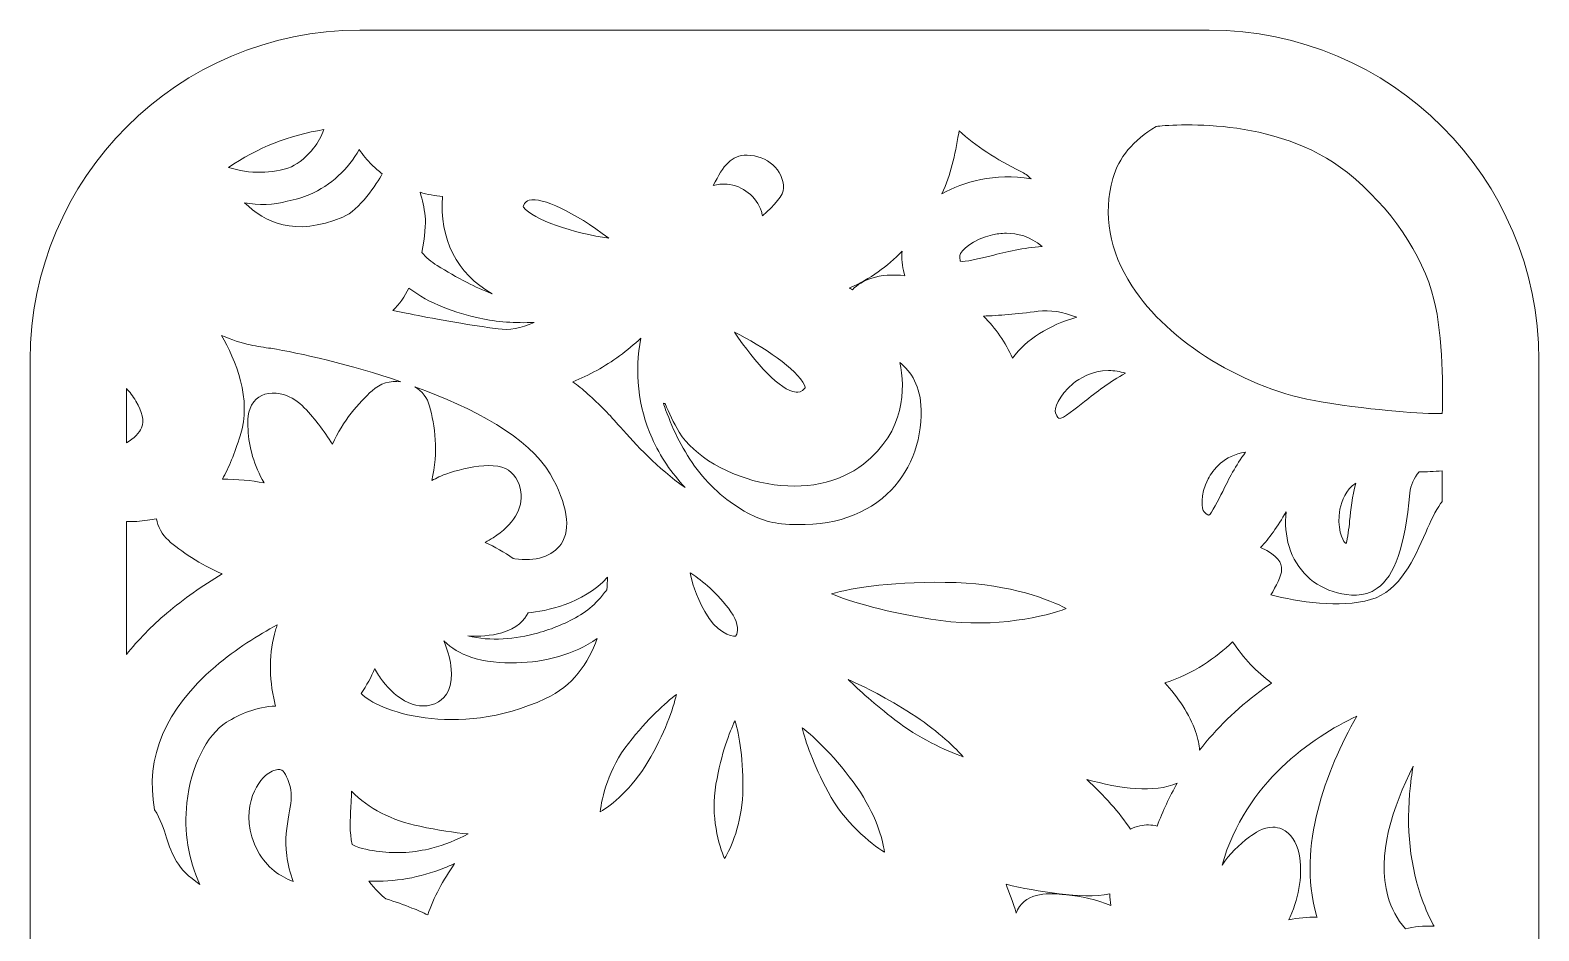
# Model space of a CAD drawing. Header units: millimetres. Extents: x 6 to 178, y -100 to -22.
# Drawn here: x 127.3 to 178.1, y -53.3 to -23 of the extents above; entities that cross this region are included whole.
import ezdxf

# ---------------------------------------------------------------- set-up
doc = ezdxf.new("R2010")
doc.units = ezdxf.units.MM
doc.header["$MEASUREMENT"] = 0
doc.layers.add('Layer 1', color=7, linetype='Continuous')

msp = doc.modelspace()

# ---------------------------------------------------------------- linework, layer by layer
at = {"layer": 'Layer 1', "lineweight": 0}
for points, knots in [([(167.041, -22.993), (167.041, -22.993), (138.448, -22.993), (138.448, -22.993), (132.316, -22.993), (127.345, -27.964), (127.345, -34.096), (127.345, -34.096), (127.345, -88.479), (127.345, -88.479), (127.345, -94.611), (132.316, -99.582), (138.448, -99.582), (138.448, -99.582), (167.041, -99.582), (167.041, -99.582), (173.174, -99.582), (178.145, -94.611), (178.145, -88.479), (178.145, -88.479), (178.145, -34.096), (178.145, -34.096), (178.145, -27.964), (173.174, -22.993), (167.041, -22.993)], [0, 0, 0, 0, 1, 1, 1, 2, 2, 2, 3, 3, 3, 4, 4, 4, 5, 5, 5, 6, 6, 6, 7, 7, 7, 8, 8, 8, 8]), ([(174.895, -35.903), (174.215, -35.9), (172.759, -35.818), (170.812, -35.505), (168.279, -35.098), (165.659, -33.492), (164.442, -31.6), (163.682, -30.419), (163.466, -29.203), (163.801, -27.984), (163.991, -27.29), (164.482, -26.702), (165.26, -26.235), (165.715, -26.183), (169.28, -25.849), (171.7, -27.789), (173.16, -28.961), (174.222, -30.517), (174.614, -32.057), (174.93, -33.303), (174.912, -35.236), (174.895, -35.903)], [0, 0, 0, 0, 1, 1, 1, 2, 2, 2, 3, 3, 3, 4, 4, 4, 5, 5, 5, 6, 6, 6, 7, 7, 7, 7]), ([(137.233, -26.341), (137.148, -26.566), (137.047, -26.772), (136.89, -26.967), (136.673, -27.237), (136.403, -27.46), (136.139, -27.598), (135.495, -27.833), (134.739, -27.836), (134.021, -27.616), (134.987, -26.955), (136.083, -26.519), (137.233, -26.341)], [0, 0, 0, 0, 1, 1, 1, 2, 2, 2, 3, 3, 3, 4, 4, 4, 4]), ([(158.612, -26.462), (158.612, -26.462), (158.627, -26.382), (158.627, -26.382), (159.178, -26.887), (159.874, -27.345), (160.7, -27.746), (160.824, -27.806), (160.939, -27.89), (161.046, -27.999), (159.816, -27.8), (158.767, -28.083), (158.046, -28.504), (158.36, -27.831), (158.473, -27.219), (158.612, -26.462)], [0, 0, 0, 0, 1, 1, 1, 2, 2, 2, 3, 3, 3, 4, 4, 4, 5, 5, 5, 5]), ([(138.424, -27.006), (138.549, -27.196), (138.692, -27.371), (138.852, -27.527), (138.959, -27.633), (139.076, -27.733), (139.199, -27.826), (139.023, -28.153), (138.433, -29.057), (137.87, -29.288), (136.222, -29.964), (135.267, -29.463), (134.556, -28.801), (135.041, -28.898), (135.535, -28.882), (136.001, -28.749), (136.278, -28.699), (136.525, -28.626), (136.756, -28.526), (137.47, -28.214), (138.059, -27.674), (138.424, -27.006)], [0, 0, 0, 0, 1, 1, 1, 2, 2, 2, 3, 3, 3, 4, 4, 4, 5, 5, 5, 6, 6, 6, 7, 7, 7, 7]), ([(151.485, -27.202), (152.163, -27.202), (152.715, -27.7), (152.715, -28.313), (152.715, -28.533), (152.412, -28.892), (152.004, -29.242), (151.993, -29.193), (151.982, -29.144), (151.966, -29.096), (151.798, -28.59), (151.342, -28.224), (150.809, -28.18), (150.648, -28.167), (150.493, -28.184), (150.346, -28.223), (150.69, -27.532), (150.955, -27.202), (151.485, -27.202)], [0, 0, 0, 0, 1, 1, 1, 2, 2, 2, 3, 3, 3, 4, 4, 4, 5, 5, 5, 6, 6, 6, 6]), ([(141.234, -28.587), (141.106, -30.001), (141.718, -31.202), (142.898, -31.866), (142.61, -31.757), (142.329, -31.628), (142.056, -31.486), (141.714, -31.308), (141.371, -31.12), (141.046, -30.913), (140.852, -30.789), (140.674, -30.645), (140.528, -30.473), (140.642, -29.96), (140.672, -29.499), (140.643, -29.25), (140.611, -28.979), (140.551, -28.702), (140.472, -28.451), (140.722, -28.522), (140.978, -28.567), (141.234, -28.587)], [0, 0, 0, 0, 1, 1, 1, 2, 2, 2, 3, 3, 3, 4, 4, 4, 5, 5, 5, 6, 6, 6, 7, 7, 7, 7]), ([(144.149, -28.719), (144.599, -28.604), (145.636, -29.105), (146.833, -29.999), (145.669, -29.83), (144.249, -29.373), (143.961, -28.955), (143.949, -28.938), (143.944, -28.927), (143.942, -28.925), (144.001, -28.776), (144.08, -28.737), (144.149, -28.719)], [0, 0, 0, 0, 1, 1, 1, 2, 2, 2, 3, 3, 3, 4, 4, 4, 4]), ([(159.7, -30.586), (159.353, -30.673), (158.773, -30.816), (158.666, -30.773), (158.665, -30.772), (158.641, -30.726), (158.651, -30.573), (158.66, -30.433), (159.085, -30.027), (159.751, -29.88), (159.879, -29.852), (160.039, -29.829), (160.216, -29.829), (160.579, -29.829), (161.017, -29.926), (161.416, -30.276), (160.797, -30.313), (160.207, -30.46), (159.7, -30.586)], [0, 0, 0, 0, 1, 1, 1, 2, 2, 2, 3, 3, 3, 4, 4, 4, 5, 5, 5, 6, 6, 6, 6]), ([(156.704, -30.429), (156.683, -30.677), (156.708, -30.93), (156.779, -31.182), (156.786, -31.208), (156.794, -31.235), (156.802, -31.262), (156.387, -31.209), (156, -31.234), (155.682, -31.34), (155.417, -31.428), (155.198, -31.56), (155.029, -31.733), (154.998, -31.711), (154.967, -31.689), (154.936, -31.668), (155.624, -31.368), (156.217, -30.953), (156.704, -30.429)], [0, 0, 0, 0, 1, 1, 1, 2, 2, 2, 3, 3, 3, 4, 4, 4, 5, 5, 5, 6, 6, 6, 6]), ([(140.098, -31.673), (140.783, -32.207), (141.683, -32.522), (142.483, -32.691), (143.06, -32.813), (143.689, -32.864), (144.313, -32.829), (143.872, -33.023), (143.464, -33.101), (143.102, -33.05), (141.579, -32.837), (140.709, -32.66), (140.005, -32.517), (139.852, -32.486), (139.705, -32.456), (139.56, -32.428), (139.778, -32.217), (139.953, -31.955), (140.098, -31.673)], [0, 0, 0, 0, 1, 1, 1, 2, 2, 2, 3, 3, 3, 4, 4, 4, 5, 5, 5, 6, 6, 6, 6]), ([(162.588, -32.658), (161.651, -32.919), (160.888, -33.403), (160.42, -34.034), (160.187, -33.508), (159.856, -33.029), (159.442, -32.616), (159.951, -32.603), (160.56, -32.551), (161.284, -32.458), (161.69, -32.405), (162.12, -32.471), (162.588, -32.658)], [0, 0, 0, 0, 1, 1, 1, 2, 2, 2, 3, 3, 3, 4, 4, 4, 4]), ([(134.753, -33.587), (135.001, -33.64), (135.239, -33.679), (135.447, -33.703), (136.407, -33.862), (138.113, -34.243), (139.83, -34.83), (139.473, -34.78), (139.121, -34.886), (138.857, -35.129), (138.419, -35.531), (137.865, -36.147), (137.521, -36.932), (137.385, -36.71), (137.23, -36.488), (137.053, -36.261), (137.053, -36.261), (137.031, -36.233), (137.031, -36.233), (136.724, -35.841), (136.342, -35.353), (135.763, -35.234), (135.392, -35.159), (135.067, -35.256), (134.872, -35.503), (134.653, -35.783), (134.669, -36.161), (134.68, -36.437), (134.704, -37.033), (134.891, -37.652), (135.221, -38.233), (134.796, -38.152), (134.311, -38.108), (133.817, -38.108), (134.039, -37.723), (134.221, -37.243), (134.418, -36.645), (134.823, -35.42), (134.254, -34.081), (133.786, -33.266), (134.13, -33.416), (134.454, -33.524), (134.753, -33.587)], [0, 0, 0, 0, 1, 1, 1, 2, 2, 2, 3, 3, 3, 4, 4, 4, 5, 5, 5, 6, 6, 6, 7, 7, 7, 8, 8, 8, 9, 9, 9, 10, 10, 10, 11, 11, 11, 12, 12, 12, 13, 13, 13, 14, 14, 14, 14]), ([(147.906, -33.365), (147.688, -34.489), (147.811, -35.664), (148.284, -36.727), (148.559, -37.346), (148.936, -37.901), (149.401, -38.392), (148.451, -37.732), (147.743, -36.942), (147.221, -36.356), (147.027, -36.138), (146.855, -35.946), (146.703, -35.793), (146.293, -35.382), (145.934, -35.062), (145.617, -34.827), (146.168, -34.61), (146.695, -34.319), (147.187, -33.957), (147.452, -33.763), (147.689, -33.566), (147.906, -33.365)], [0, 0, 0, 0, 1, 1, 1, 2, 2, 2, 3, 3, 3, 4, 4, 4, 5, 5, 5, 6, 6, 6, 7, 7, 7, 7]), ([(153.415, -34.942), (153.442, -35.001), (153.444, -35.033), (153.443, -35.038), (153.322, -35.179), (153.215, -35.189), (153.133, -35.182), (152.602, -35.129), (151.774, -34.209), (151.061, -33.163), (152.006, -33.625), (153.17, -34.409), (153.415, -34.942)], [0, 0, 0, 0, 1, 1, 1, 2, 2, 2, 3, 3, 3, 4, 4, 4, 4]), ([(148.729, -35.562), (148.852, -35.877), (149.004, -36.201), (149.203, -36.529), (149.687, -37.328), (150.874, -38.023), (152.157, -38.256), (153.418, -38.486), (154.571, -38.253), (155.404, -37.599), (156.825, -36.481), (156.814, -35.054), (156.627, -34.181), (157.009, -34.489), (157.332, -34.982), (157.347, -35.769), (157.368, -36.881), (156.948, -37.919), (156.195, -38.616), (155.344, -39.405), (154.116, -39.748), (152.644, -39.608), (152.509, -39.595), (152.382, -39.57), (152.252, -39.549), (152.003, -39.476), (151.757, -39.379), (151.513, -39.25), (150.841, -38.893), (150.266, -38.387), (149.805, -37.783), (149.342, -37.176), (149.004, -36.485), (148.743, -35.77), (148.717, -35.698), (148.691, -35.624), (148.666, -35.55), (148.687, -35.562), (148.707, -35.566), (148.729, -35.562)], [0, 0, 0, 0, 1, 1, 1, 2, 2, 2, 3, 3, 3, 4, 4, 4, 5, 5, 5, 6, 6, 6, 7, 7, 7, 8, 8, 8, 9, 9, 9, 10, 10, 10, 11, 11, 11, 12, 12, 12, 13, 13, 13, 13]), ([(162.849, -35.494), (162.575, -35.712), (162.119, -36.085), (161.987, -36.066), (161.987, -36.066), (161.938, -36.036), (161.868, -35.877), (161.82, -35.768), (161.97, -35.288), (162.461, -34.891), (162.664, -34.727), (163.09, -34.452), (163.659, -34.452), (163.847, -34.452), (164.038, -34.483), (164.23, -34.542), (163.696, -34.822), (163.237, -35.186), (162.849, -35.494)], [0, 0, 0, 0, 1, 1, 1, 2, 2, 2, 3, 3, 3, 4, 4, 4, 5, 5, 5, 6, 6, 6, 6]), ([(143.872, -38.537), (143.821, -38.18), (143.625, -37.887), (143.347, -37.751), (142.736, -37.452), (141.41, -37.889), (141.108, -38.033), (141.029, -38.072), (140.948, -38.112), (140.866, -38.155), (141.107, -37.205), (140.964, -36.277), (140.795, -35.652), (140.72, -35.375), (140.541, -35.144), (140.296, -34.995), (142.255, -35.71), (144.142, -36.696), (144.853, -37.932), (145.438, -38.947), (145.569, -39.785), (145.224, -40.292), (144.945, -40.702), (144.348, -40.892), (143.665, -40.79), (143.665, -40.79), (143.611, -40.783), (143.611, -40.783), (143.307, -40.567), (142.991, -40.384), (142.665, -40.236), (142.759, -40.186), (142.849, -40.134), (142.935, -40.079), (143.608, -39.652), (143.949, -39.09), (143.872, -38.537)], [0, 0, 0, 0, 1, 1, 1, 2, 2, 2, 3, 3, 3, 4, 4, 4, 5, 5, 5, 6, 6, 6, 7, 7, 7, 8, 8, 8, 9, 9, 9, 10, 10, 10, 11, 11, 11, 12, 12, 12, 12]), ([(130.586, -35.054), (130.693, -35.171), (130.802, -35.311), (130.905, -35.48), (131.127, -35.846), (131.19, -36.139), (131.095, -36.376), (131.024, -36.553), (130.85, -36.726), (130.586, -36.885), (130.586, -36.885), (130.586, -35.054), (130.586, -35.054)], [0, 0, 0, 0, 1, 1, 1, 2, 2, 2, 3, 3, 3, 4, 4, 4, 4]), ([(167.011, -38.1), (167.171, -37.795), (167.538, -37.304), (168.268, -37.202), (167.939, -37.641), (167.7, -38.117), (167.499, -38.519), (167.357, -38.802), (167.121, -39.274), (167.035, -39.325), (167.034, -39.325), (166.983, -39.314), (166.873, -39.211), (166.786, -39.131), (166.728, -38.643), (167.011, -38.1)], [0, 0, 0, 0, 1, 1, 1, 2, 2, 2, 3, 3, 3, 4, 4, 4, 5, 5, 5, 5]), ([(174.886, -38.864), (174.871, -38.887), (174.856, -38.91), (174.839, -38.932), (174.657, -39.173), (174.509, -39.511), (174.337, -39.903), (173.953, -40.78), (173.474, -41.871), (172.482, -42.162), (171.443, -42.467), (170.037, -42.229), (169.12, -42.005), (169.292, -41.724), (169.484, -41.362), (169.484, -41.152), (169.483, -40.931), (169.388, -40.69), (168.775, -40.408), (169.065, -40.101), (169.351, -39.702), (169.635, -39.204), (169.591, -39.611), (169.624, -40.007), (169.737, -40.374), (169.983, -41.174), (170.562, -41.727), (171.367, -41.933), (171.749, -42.03), (172.246, -42.102), (172.7, -41.783), (173.298, -41.362), (173.628, -40.403), (173.802, -38.576), (173.828, -38.305), (173.932, -38.071), (174.119, -37.864), (174.36, -37.862), (174.61, -37.851), (174.886, -37.83), (174.886, -37.83), (174.886, -38.864), (174.886, -38.864)], [0, 0, 0, 0, 1, 1, 1, 2, 2, 2, 3, 3, 3, 4, 4, 4, 5, 5, 5, 6, 6, 6, 7, 7, 7, 8, 8, 8, 9, 9, 9, 10, 10, 10, 11, 11, 11, 12, 12, 12, 13, 13, 13, 14, 14, 14, 14]), ([(171.448, -39.117), (171.505, -38.826), (171.645, -38.477), (171.979, -38.241), (171.863, -38.687), (171.815, -39.134), (171.774, -39.516), (171.749, -39.746), (171.711, -40.105), (171.659, -40.27), (171.648, -40.265), (171.634, -40.259), (171.619, -40.251), (171.538, -40.188), (171.33, -39.722), (171.448, -39.117)], [0, 0, 0, 0, 1, 1, 1, 2, 2, 2, 3, 3, 3, 4, 4, 4, 5, 5, 5, 5]), ([(130.586, -39.531), (130.725, -39.539), (130.841, -39.541), (130.936, -39.535), (131.19, -39.504), (131.407, -39.472), (131.598, -39.44), (131.638, -39.71), (131.777, -39.968), (131.997, -40.167), (132.398, -40.529), (133.075, -40.982), (133.81, -41.299), (133.131, -41.702), (132.508, -42.143), (131.951, -42.614), (131.436, -43.051), (130.979, -43.518), (130.586, -44.01), (130.586, -44.01), (130.586, -39.531), (130.586, -39.531)], [0, 0, 0, 0, 1, 1, 1, 2, 2, 2, 3, 3, 3, 4, 4, 4, 5, 5, 5, 6, 6, 6, 7, 7, 7, 7]), ([(145.878, -42.674), (145.429, -42.948), (144.929, -43.151), (144.424, -43.291), (143.696, -43.493), (142.847, -43.571), (142.086, -43.386), (142.463, -43.405), (142.855, -43.385), (143.226, -43.28), (143.744, -43.133), (143.994, -42.839), (144.113, -42.609), (144.695, -42.551), (145.953, -42.32), (146.788, -41.408), (146.784, -41.547), (146.775, -41.692), (146.763, -41.838), (146.657, -41.945), (146.568, -42.079), (146.474, -42.183), (146.299, -42.377), (146.101, -42.538), (145.878, -42.674)], [0, 0, 0, 0, 1, 1, 1, 2, 2, 2, 3, 3, 3, 4, 4, 4, 5, 5, 5, 6, 6, 6, 7, 7, 7, 8, 8, 8, 8]), ([(151.152, -43.273), (151.133, -43.353), (151.098, -43.392), (151.099, -43.398), (150.96, -43.416), (150.428, -43.263), (150.057, -42.568), (149.752, -41.996), (149.618, -41.539), (149.563, -41.258), (149.875, -41.448), (150.389, -41.848), (150.859, -42.456), (151.097, -42.764), (151.204, -43.062), (151.152, -43.273)], [0, 0, 0, 0, 1, 1, 1, 2, 2, 2, 3, 3, 3, 4, 4, 4, 5, 5, 5, 5]), ([(158.01, -42.867), (156.185, -42.611), (154.915, -42.218), (154.329, -41.966), (155.005, -41.773), (156.505, -41.521), (158.53, -41.591), (160.333, -41.652), (161.702, -42.169), (162.23, -42.462), (161.577, -42.727), (159.836, -43.123), (158.01, -42.867)], [0, 0, 0, 0, 1, 1, 1, 2, 2, 2, 3, 3, 3, 4, 4, 4, 4]), ([(135.581, -45.65), (135.589, -45.684), (135.599, -45.717), (135.61, -45.75), (134.962, -45.76), (134.373, -46.034), (133.959, -46.294), (133.28, -46.72), (132.755, -47.783), (132.623, -49.001), (132.517, -49.968), (132.67, -50.916), (133.058, -51.75), (132.281, -51.234), (132.114, -50.72), (131.94, -50.181), (131.845, -49.888), (131.737, -49.556), (131.533, -49.235), (131.209, -47.473), (131.897, -45.852), (133.58, -44.415), (133.58, -44.415), (133.58, -44.415), (133.58, -44.415), (134.275, -43.821), (135.029, -43.355), (135.663, -43.016), (135.643, -43.073), (135.624, -43.131), (135.607, -43.188), (135.382, -43.935), (135.374, -44.763), (135.581, -45.65)], [0, 0, 0, 0, 1, 1, 1, 2, 2, 2, 3, 3, 3, 4, 4, 4, 5, 5, 5, 6, 6, 6, 7, 7, 7, 8, 8, 8, 9, 9, 9, 10, 10, 10, 11, 11, 11, 11]), ([(144.696, -45.497), (141.648, -46.896), (139.005, -45.882), (138.487, -45.328), (138.675, -45.051), (138.829, -44.768), (138.946, -44.481), (139.03, -44.634), (139.119, -44.774), (139.213, -44.902), (139.663, -45.512), (140.443, -45.993), (141.091, -45.604), (141.339, -45.456), (141.612, -45.125), (141.512, -44.39), (141.474, -44.11), (141.391, -43.831), (141.273, -43.554), (141.526, -43.802), (141.817, -43.976), (142.18, -44.096), (142.677, -44.26), (143.199, -44.305), (143.72, -44.292), (144.676, -44.27), (145.648, -44.02), (146.437, -43.471), (146.139, -44.312), (145.611, -45.077), (144.696, -45.497)], [0, 0, 0, 0, 1, 1, 1, 2, 2, 2, 3, 3, 3, 4, 4, 4, 5, 5, 5, 6, 6, 6, 7, 7, 7, 8, 8, 8, 9, 9, 9, 10, 10, 10, 10]), ([(167.835, -43.588), (168.201, -44.133), (168.646, -44.603), (169.145, -44.971), (169.011, -45.063), (168.879, -45.157), (168.752, -45.253), (167.967, -45.842), (167.286, -46.505), (166.718, -47.234), (166.711, -47.059), (166.672, -46.852), (166.586, -46.607), (166.385, -46.038), (165.987, -45.416), (165.548, -44.965), (166.516, -44.669), (167.291, -44.1), (167.835, -43.588)], [0, 0, 0, 0, 1, 1, 1, 2, 2, 2, 3, 3, 3, 4, 4, 4, 5, 5, 5, 6, 6, 6, 6]), ([(156.461, -46.208), (155.789, -45.691), (155.26, -45.219), (154.885, -44.848), (155.455, -45.099), (156.213, -45.49), (157.019, -46.006), (157.815, -46.514), (158.401, -47.052), (158.762, -47.453), (158.152, -47.237), (157.258, -46.823), (156.461, -46.208)], [0, 0, 0, 0, 1, 1, 1, 2, 2, 2, 3, 3, 3, 4, 4, 4, 4]), ([(147.492, -47.002), (147.492, -47.002), (147.492, -47.002), (147.492, -47.002), (148.142, -46.176), (148.742, -45.628), (149.106, -45.357), (148.999, -45.835), (148.709, -46.678), (148.143, -47.629), (147.612, -48.522), (146.915, -49.088), (146.541, -49.309), (146.584, -48.83), (146.823, -47.853), (147.492, -47.002)], [0, 0, 0, 0, 1, 1, 1, 2, 2, 2, 3, 3, 3, 4, 4, 4, 5, 5, 5, 5]), ([(170.65, -52.757), (170.659, -52.789), (170.668, -52.821), (170.678, -52.852), (170.351, -52.854), (170.034, -52.883), (169.725, -52.939), (169.741, -52.906), (169.755, -52.874), (169.77, -52.842), (170.094, -52.112), (170.199, -51.381), (170.072, -50.729), (169.993, -50.322), (169.79, -50.025), (169.502, -49.894), (169.394, -49.844), (169.288, -49.824), (169.186, -49.824), (168.862, -49.824), (168.578, -50.027), (168.405, -50.15), (168.041, -50.41), (167.724, -50.736), (167.477, -51.099), (168.282, -48.3), (170.498, -46.807), (172.011, -46.089), (170.969, -47.949), (170.009, -50.468), (170.65, -52.757)], [0, 0, 0, 0, 1, 1, 1, 2, 2, 2, 3, 3, 3, 4, 4, 4, 5, 5, 5, 6, 6, 6, 7, 7, 7, 8, 8, 8, 9, 9, 9, 10, 10, 10, 10]), ([(151.337, -48.712), (151.297, -49.711), (150.949, -50.526), (150.729, -50.88), (150.536, -50.46), (150.248, -49.445), (150.436, -48.379), (150.625, -47.321), (150.894, -46.612), (151.078, -46.242), (151.216, -46.7), (151.381, -47.589), (151.337, -48.712)], [0, 0, 0, 0, 1, 1, 1, 2, 2, 2, 3, 3, 3, 4, 4, 4, 4]), ([(155.189, -48.486), (155.809, -49.366), (156.056, -50.226), (156.113, -50.664), (155.647, -50.383), (154.745, -49.637), (154.212, -48.636), (153.714, -47.704), (153.447, -46.93), (153.336, -46.475), (153.762, -46.803), (154.48, -47.48), (155.189, -48.486)], [0, 0, 0, 0, 1, 1, 1, 2, 2, 2, 3, 3, 3, 4, 4, 4, 4]), ([(135.985, -50.774), (136.027, -51.081), (136.101, -51.381), (136.199, -51.648), (135.766, -51.486), (135.31, -51.187), (135.015, -50.636), (134.306, -49.306), (134.996, -48.269), (135.328, -48.041), (135.48, -47.936), (135.619, -47.879), (135.72, -47.879), (135.744, -47.879), (135.766, -47.882), (135.785, -47.89), (135.875, -47.924), (136.004, -48.089), (136.095, -48.451), (136.173, -48.761), (136.122, -49.047), (136.057, -49.41), (135.989, -49.796), (135.911, -50.232), (135.985, -50.774)], [0, 0, 0, 0, 1, 1, 1, 2, 2, 2, 3, 3, 3, 4, 4, 4, 5, 5, 5, 6, 6, 6, 7, 7, 7, 8, 8, 8, 8]), ([(165.972, -48.339), (165.707, -48.8), (165.479, -49.285), (165.294, -49.788), (165.107, -49.74), (164.908, -49.735), (164.712, -49.777), (164.598, -49.802), (164.49, -49.842), (164.39, -49.896), (164.043, -49.34), (163.488, -48.747), (162.921, -48.214), (164.045, -48.53), (165.202, -48.684), (165.972, -48.339)], [0, 0, 0, 0, 1, 1, 1, 2, 2, 2, 3, 3, 3, 4, 4, 4, 5, 5, 5, 5]), ([(174.163, -52.109), (174.276, -52.445), (174.421, -52.782), (174.592, -53.112), (174.592, -53.112), (174.617, -53.16), (174.617, -53.16), (174.253, -53.142), (173.939, -53.175), (173.652, -53.245), (173.37, -52.922), (173.177, -52.561), (173.061, -52.148), (172.676, -50.775), (173.231, -49.123), (173.913, -47.775), (173.89, -47.907), (173.869, -48.039), (173.851, -48.173), (173.658, -49.573), (173.766, -50.934), (174.163, -52.109)], [0, 0, 0, 0, 1, 1, 1, 2, 2, 2, 3, 3, 3, 4, 4, 4, 5, 5, 5, 6, 6, 6, 7, 7, 7, 7]), ([(140.87, -50.533), (140.297, -50.677), (139.688, -50.719), (139.101, -50.644), (138.828, -50.609), (138.471, -50.555), (138.188, -50.412), (138.093, -49.974), (138.117, -49.573), (138.143, -49.156), (138.154, -48.977), (138.165, -48.796), (138.166, -48.612), (138.74, -49.198), (139.518, -49.601), (140.463, -49.795), (141.088, -49.923), (141.628, -50.007), (142.088, -50.051), (141.707, -50.258), (141.303, -50.425), (140.87, -50.533)], [0, 0, 0, 0, 1, 1, 1, 2, 2, 2, 3, 3, 3, 4, 4, 4, 5, 5, 5, 6, 6, 6, 7, 7, 7, 7]), ([(141.637, -51.051), (141.254, -51.598), (140.92, -52.19), (140.738, -52.778), (140.563, -52.696), (140.384, -52.618), (140.201, -52.545), (139.928, -52.436), (139.641, -52.334), (139.322, -52.234), (139.172, -52.122), (138.96, -51.928), (138.749, -51.636), (139.607, -51.683), (140.475, -51.515), (141.275, -51.203), (141.397, -51.156), (141.518, -51.105), (141.637, -51.051)], [0, 0, 0, 0, 1, 1, 1, 2, 2, 2, 3, 3, 3, 4, 4, 4, 5, 5, 5, 6, 6, 6, 6]), ([(162.238, -52.099), (162.238, -52.099), (162.186, -52.094), (162.186, -52.094), (161.707, -52.049), (160.905, -51.973), (160.594, -52.609), (160.576, -52.645), (160.561, -52.682), (160.549, -52.719), (160.437, -52.363), (160.316, -52.031), (160.205, -51.747), (161.264, -51.993), (162.739, -52.251), (163.696, -52.072), (163.703, -52.202), (163.716, -52.33), (163.733, -52.457), (163.249, -52.268), (162.74, -52.145), (162.238, -52.099)], [0, 0, 0, 0, 1, 1, 1, 2, 2, 2, 3, 3, 3, 4, 4, 4, 5, 5, 5, 6, 6, 6, 7, 7, 7, 7])]:
    msp.add_open_spline(points, degree=3, knots=knots, dxfattribs=at)

doc.saveas('drawing.dxf')
